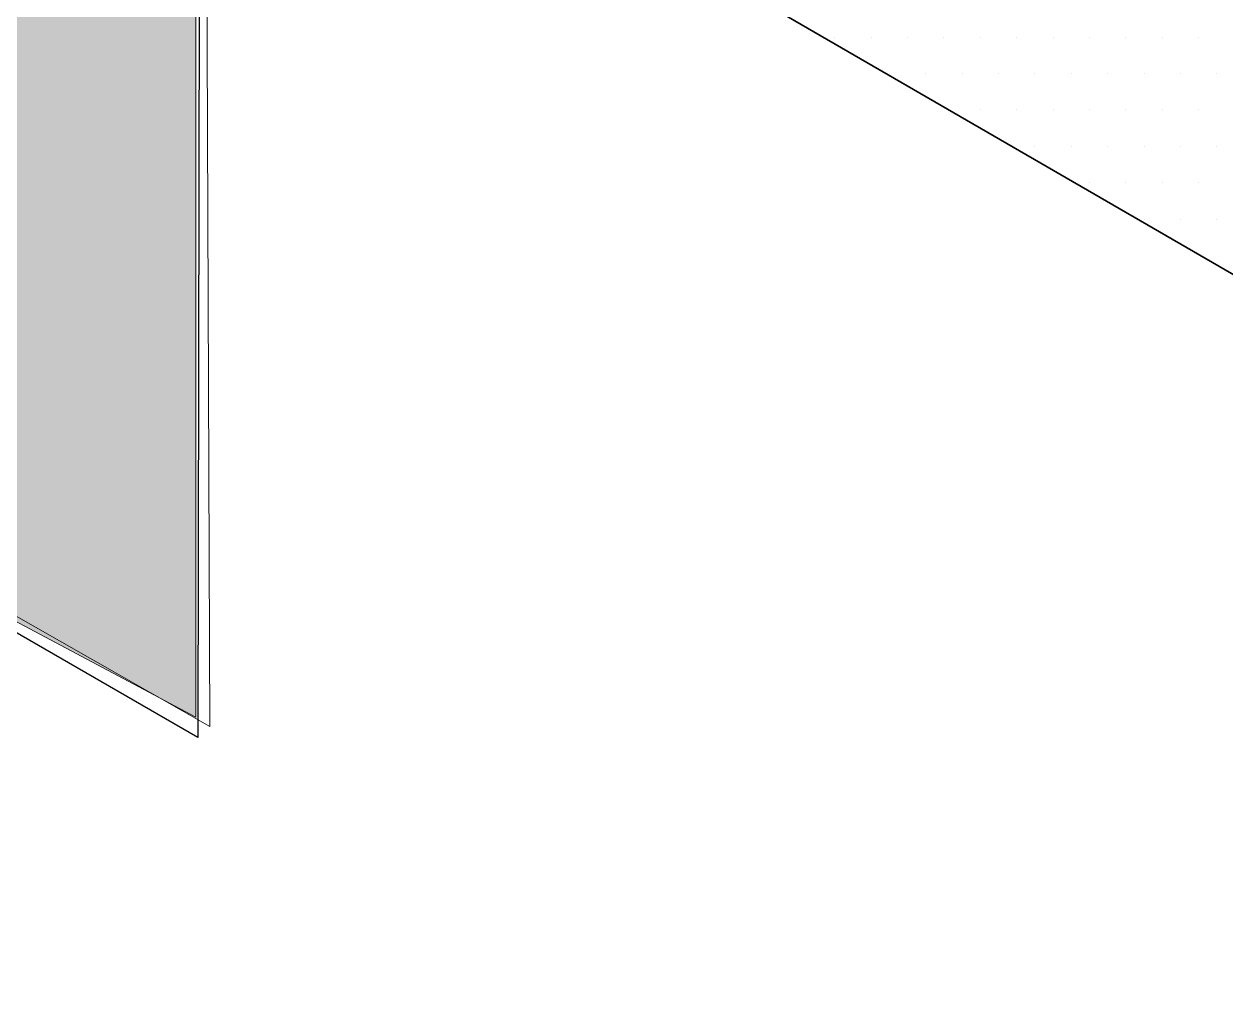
# Model space of a CAD drawing. Header units: inches. Extents: x -26 to 76, y -16 to 22.
# Drawn here: x 55.121 to 55.74, y 6.121 to 6.626 of the extents above; entities that cross this region are included whole.
import ezdxf

# ---------------------------------------------------------------- set-up
doc = ezdxf.new("R2010")
doc.units = ezdxf.units.IN
doc.header["$MEASUREMENT"] = 0
for name, color, linetype, lineweight in [('.ATI-HATCH', 7, 'Continuous', 0), ('G-ANNO-TTLB', 7, 'Continuous', 0), ('LOGOS', 7, 'Continuous', 0), ('T', 7, 'Continuous', 0), ('TYVEK', 7, 'Continuous', 0)]:
    doc.layers.add(name, color=color, linetype=linetype, lineweight=lineweight)

# ---------------------------------------------------------------- blocks, each defined once
blk = doc.blocks.new('Block_343')
at = {"layer": '.ATI-HATCH'}
blk.add_lwpolyline([(55.20943, 7.06883), (55.20943, 6.80628), (56.35714, 6.14235), (56.35714, 6.41082)], close=True, dxfattribs=at)
at = {"layer": '.ATI-HATCH', "color": 8, "lineweight": 0, "true_color": 0x808080}
for points in [[(55.53885, 6.61919), (55.53885, 6.61919), (55.53885, 6.61919), (55.53885, 6.61919)], [(55.55761, 6.61919), (55.55761, 6.61919), (55.55761, 6.61919), (55.55761, 6.61919)], [(55.57637, 6.61919), (55.57637, 6.61919), (55.57637, 6.61919), (55.57637, 6.61919)], [(55.59512, 6.61919), (55.59512, 6.61919), (55.59512, 6.61919), (55.59512, 6.61919)], [(55.61388, 6.61919), (55.61388, 6.61919), (55.61388, 6.61919), (55.61388, 6.61919)], [(55.63263, 6.61919), (55.63263, 6.61919), (55.63263, 6.61919), (55.63263, 6.61919)], [(55.65139, 6.61919), (55.65139, 6.61919), (55.65139, 6.61919), (55.65139, 6.61919)], [(55.67014, 6.61919), (55.67014, 6.61919), (55.67014, 6.61919), (55.67014, 6.61919)], [(55.6889, 6.61919), (55.6889, 6.61919), (55.6889, 6.61919), (55.6889, 6.61919)], [(55.70766, 6.61919), (55.70766, 6.61919), (55.70766, 6.61919), (55.70766, 6.61919)], [(55.72641, 6.61919), (55.72641, 6.61919), (55.72641, 6.61919), (55.72641, 6.61919)], [(55.56699, 6.60044), (55.56699, 6.60044), (55.56699, 6.60044), (55.56699, 6.60044)], [(55.58574, 6.60044), (55.58574, 6.60044), (55.58574, 6.60044), (55.58574, 6.60044)], [(55.6045, 6.60044), (55.6045, 6.60044), (55.6045, 6.60044), (55.6045, 6.60044)], [(55.62325, 6.60044), (55.62325, 6.60044), (55.62325, 6.60044), (55.62325, 6.60044)], [(55.64201, 6.60044), (55.64201, 6.60044), (55.64201, 6.60044), (55.64201, 6.60044)], [(55.66077, 6.60044), (55.66077, 6.60044), (55.66077, 6.60044), (55.66077, 6.60044)], [(55.67952, 6.60044), (55.67952, 6.60044), (55.67952, 6.60044), (55.67952, 6.60044)], [(55.69828, 6.60044), (55.69828, 6.60044), (55.69828, 6.60044), (55.69828, 6.60044)], [(55.71703, 6.60044), (55.71703, 6.60044), (55.71703, 6.60044), (55.71703, 6.60044)], [(55.73579, 6.60044), (55.73579, 6.60044), (55.73579, 6.60044), (55.73579, 6.60044)], [(55.61388, 6.58168), (55.61388, 6.58168), (55.61388, 6.58168), (55.61388, 6.58168)], [(55.63263, 6.58168), (55.63263, 6.58168), (55.63263, 6.58168), (55.63263, 6.58168)], [(55.65139, 6.58168), (55.65139, 6.58168), (55.65139, 6.58168), (55.65139, 6.58168)], [(55.67014, 6.58168), (55.67014, 6.58168), (55.67014, 6.58168), (55.67014, 6.58168)], [(55.6889, 6.58168), (55.6889, 6.58168), (55.6889, 6.58168), (55.6889, 6.58168)], [(55.70766, 6.58168), (55.70766, 6.58168), (55.70766, 6.58168), (55.70766, 6.58168)], [(55.72641, 6.58168), (55.72641, 6.58168), (55.72641, 6.58168), (55.72641, 6.58168)], [(55.64201, 6.56293), (55.64201, 6.56293), (55.64201, 6.56293), (55.64201, 6.56293)], [(55.66077, 6.56293), (55.66077, 6.56293), (55.66077, 6.56293), (55.66077, 6.56293)], [(55.67952, 6.56293), (55.67952, 6.56293), (55.67952, 6.56293), (55.67952, 6.56293)], [(55.69828, 6.56293), (55.69828, 6.56293), (55.69828, 6.56293), (55.69828, 6.56293)], [(55.71703, 6.56293), (55.71703, 6.56293), (55.71703, 6.56293), (55.71703, 6.56293)], [(55.73579, 6.56293), (55.73579, 6.56293), (55.73579, 6.56293), (55.73579, 6.56293)], [(55.67014, 6.54417), (55.67014, 6.54417), (55.67014, 6.54417), (55.67014, 6.54417)], [(55.6889, 6.54417), (55.6889, 6.54417), (55.6889, 6.54417), (55.6889, 6.54417)], [(55.70766, 6.54417), (55.70766, 6.54417), (55.70766, 6.54417), (55.70766, 6.54417)], [(55.72641, 6.54417), (55.72641, 6.54417), (55.72641, 6.54417), (55.72641, 6.54417)], [(55.69828, 6.52541), (55.69828, 6.52541), (55.69828, 6.52541), (55.69828, 6.52541)], [(55.71703, 6.52541), (55.71703, 6.52541), (55.71703, 6.52541), (55.71703, 6.52541)], [(55.73579, 6.52541), (55.73579, 6.52541), (55.73579, 6.52541), (55.73579, 6.52541)]]:
    blk.add_open_spline(points, degree=3, dxfattribs=at)

msp = doc.modelspace()

# ---------------------------------------------------------------- hatches: boundary and pattern name
at = {"layer": '.ATI-HATCH', "true_color": 0x808080, "transparency": 33554483}
msp.add_hatch(color=8, dxfattribs=at).paths.add_polyline_path([(55.20943, 9.54597), (54.9103, 9.71765), (54.86109, 9.72983), (54.86109, 6.45402), (55.20943, 6.26877), (55.20943, 7.103), (55.15631, 7.13372), (55.15631, 9.51482)])
at = {"layer": 'G-ANNO-TTLB', "true_color": 0xff00ff, "transparency": 33554687}
h = msp.add_hatch(color=6, dxfattribs=at)
edge = h.paths.add_edge_path()
edge.add_spline(control_points=[(71.22733, -15.13455), (71.22733, -15.13455), (30.5273, -15.13455), (30.5273, -15.13455), (30.5273, -15.13455), (30.5273, 19.00075), (30.5273, 19.00075), (30.5273, 19.00075), (71.22733, 19.00075), (71.22733, 19.00075), (71.22733, 19.00075), (71.22733, -15.13455), (71.22733, -15.13455)], knot_values=[0, 0, 0, 0, 1, 1, 1, 2, 2, 2, 3, 3, 3, 4, 4, 4, 4], degree=3, periodic=0)
edge = h.paths.add_edge_path()
edge.add_spline(control_points=[(30.65233, 18.87572), (30.65233, 18.87572), (30.65233, -15.00951), (30.65233, -15.00951), (30.65233, -15.00951), (71.10229, -15.00951), (71.10229, -15.00951), (71.10229, -15.00951), (71.10229, 18.87572), (71.10229, 18.87572), (71.10229, 18.87572), (30.65233, 18.87572), (30.65233, 18.87572)], knot_values=[0, 0, 0, 0, 1, 1, 1, 2, 2, 2, 3, 3, 3, 4, 4, 4, 4], degree=3, periodic=0)
edge.add_line((30.65233, 18.87572), (30.65233, 18.87572))
at = {"layer": 'LOGOS', "true_color": 0x000000, "transparency": 33554687}
h = msp.add_hatch(dxfattribs=at)
h.set_pattern_fill('_U', color=18, scale=10, angle=44.99999, style=2, pattern_type=0)
h.set_pattern_definition([(45, (0, 0), (-7.071, 7.071), [])])
h.paths.add_polyline_path([(55.21665, 6.26399), (54.867, 6.463), (54.85953, 9.74503), (55.20347, 9.54774), (55.14969, 9.52154), (55.14893, 7.13215), (55.21332, 7.0973)])

# ---------------------------------------------------------------- linework, layer by layer
at = {"layer": '.ATI-HATCH'}
msp.add_lwpolyline([(55.20943, 9.54597), (54.9103, 9.71765), (54.86109, 9.72983), (54.86109, 6.45402), (55.20943, 6.26877), (55.20943, 7.103), (55.15631, 7.13372), (55.15631, 9.51482)], close=True, dxfattribs=at)
at = {"layer": 'G-ANNO-TTLB'}
for points in [[(71.22733, -15.13455), (71.22733, -15.13455), (30.5273, -15.13455), (30.5273, -15.13455), (30.5273, -15.13455), (30.5273, 19.00075), (30.5273, 19.00075), (30.5273, 19.00075), (71.22733, 19.00075), (71.22733, 19.00075), (71.22733, 19.00075), (71.22733, -15.13455), (71.22733, -15.13455)], [(30.65233, 18.87572), (30.65233, 18.87572), (30.65233, -15.00951), (30.65233, -15.00951), (30.65233, -15.00951), (71.10229, -15.00951), (71.10229, -15.00951), (71.10229, -15.00951), (71.10229, 18.87572), (71.10229, 18.87572), (71.10229, 18.87572), (30.65233, 18.87572), (30.65233, 18.87572)]]:
    msp.add_open_spline(points, degree=3, knots=[0, 0, 0, 0, 1, 1, 1, 2, 2, 2, 3, 3, 3, 4, 4, 4, 4], dxfattribs=at)
at = {"layer": 'LOGOS'}
msp.add_lwpolyline([(55.21665, 6.26399), (54.867, 6.463), (54.85953, 9.74503), (55.20347, 9.54774), (55.14969, 9.52154), (55.14893, 7.13215), (55.21332, 7.0973)], close=True, dxfattribs=at)
at = {"layer": 'T', "color": 4, "lineweight": 25, "true_color": 0x00ffff}
msp.add_line((55.20943, 6.80628), (56.35714, 6.14235), dxfattribs=at)
at = {"layer": 'TYVEK', "color": 243, "lineweight": 25, "true_color": 0xcc667f}
for p, q in [((55.2121, 7.09221), (55.21046, 6.25837)), ((55.21046, 6.25837), (54.86109, 6.45948))]:
    msp.add_line(p, q, dxfattribs=at)
at = {"layer": 'TYVEK', "color": 4, "lineweight": 25, "true_color": 0x00ffff}
msp.add_line((56.35714, 6.14235), (55.20943, 6.80628), dxfattribs=at)

# ---------------------------------------------------------------- block references
at = {"layer": '.ATI-HATCH'}
msp.add_blockref('Block_343', (0, 0), dxfattribs=at)

doc.saveas('drawing.dxf')
